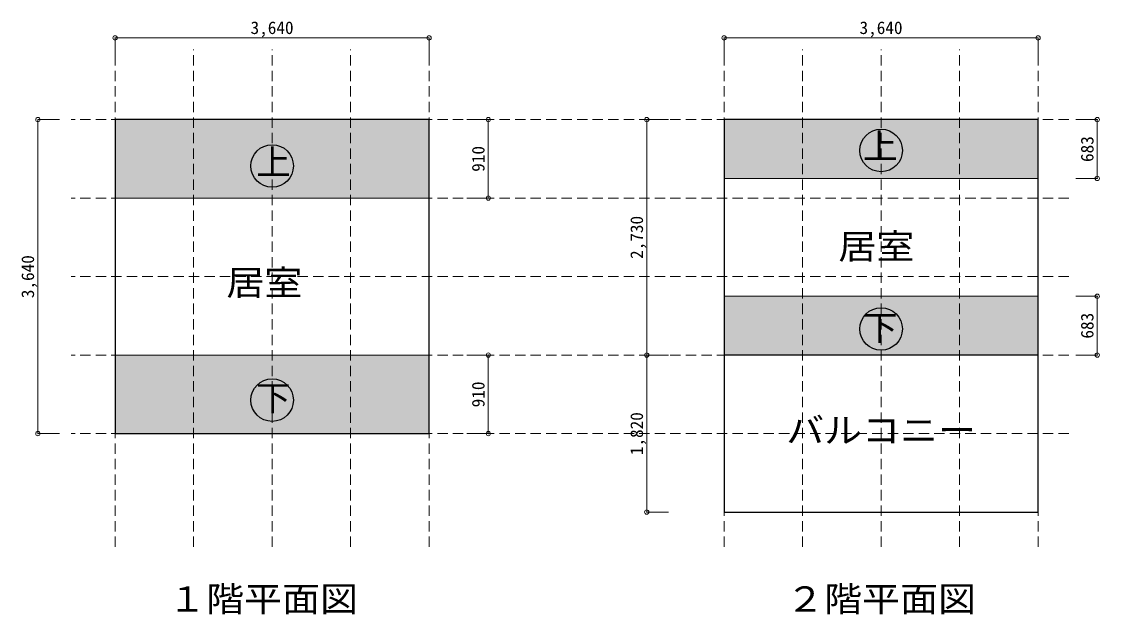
# Model space of a CAD drawing. Units: millimetres at full size, sheet at 1:100. Extents: x -15060 to -2565, y 4351 to 11224.
import ezdxf
from ezdxf.enums import TextEntityAlignment as Align

# ---------------------------------------------------------------- set-up
doc = ezdxf.new("R2010")
doc.units = ezdxf.units.MM
doc.header["$LTSCALE"] = 100
doc.header["$PDMODE"] = 32
doc.header["$PDSIZE"] = 50
doc.linetypes.add('DASHED1', pattern=[1.8, 1.2, -0.6])
doc.layers.add('3-0', color=134, linetype='Continuous', lineweight=9)
doc.layers.add('3-7', color=134, linetype='Continuous', lineweight=15)
doc.styles.add('ＭＳ ゴシック', font='')
doc.styles.get('ＭＳ ゴシック').set_extended_font_data('MS Gothic')

msp = doc.modelspace()

# ---------------------------------------------------------------- linework, layer by layer
at = {"layer": '3-0', "lineweight": 15}
for p, q in [((-13975.2, 11034.8), (-13975.2, 10784.3)), ((-10335.2, 11034.8), (-10335.2, 10784.3)), ((-6916.3, 11034.8), (-6916.3, 10784.3)), ((-3276.3, 11034.8), (-3276.3, 10784.3)), ((-14871, 10086.9), (-14620.4, 10086.9)), ((-9649.1, 10086.9), (-9899.7, 10086.9)), ((-7812.1, 10086.9), (-7561.5, 10086.9)), ((-2590.2, 10086.9), (-2840.8, 10086.9)), ((-2590.2, 9404.4), (-2840.8, 9404.4)), ((-9649.1, 9176.9), (-9899.7, 9176.9)), ((-2590.2, 8039.4), (-2840.8, 8039.4)), ((-9649.1, 7356.9), (-9899.7, 7356.9)), ((-7812.1, 7356.9), (-7561.5, 7356.9)), ((-2590.2, 7356.9), (-2840.8, 7356.9)), ((-14871, 6446.9), (-14620.4, 6446.9)), ((-9649.1, 6446.9), (-9899.7, 6446.9)), ((-7812.1, 5536.9), (-7561.5, 5536.9))]:
    msp.add_line(p, q, dxfattribs=at)
at = {"layer": '3-0', "color": 6, "linetype": 'DASHED1'}
for p, q in [((-13975.2, 5133.3), (-13975.2, 10898.6)), ((-13065.2, 5133.3), (-13065.2, 10898.6)), ((-12155.2, 5133.3), (-12155.2, 10898.6)), ((-11245.2, 5133.3), (-11245.2, 10898.6)), ((-10335.2, 5133.3), (-10335.2, 10898.6)), ((-6916.3, 5133.3), (-6916.3, 10898.6)), ((-6006.3, 5133.3), (-6006.3, 10898.6)), ((-5096.3, 5133.3), (-5096.3, 10898.6)), ((-4186.3, 5133.3), (-4186.3, 10898.6)), ((-3276.3, 5133.3), (-3276.3, 10898.6)), ((-2919.9, 10086.9), (-14485.6, 10086.9)), ((-2919.9, 9176.9), (-14485.6, 9176.9)), ((-2919.9, 8266.9), (-14485.6, 8266.9)), ((-2919.9, 7356.9), (-14485.6, 7356.9)), ((-2919.9, 6446.9), (-14485.6, 6446.9))]:
    msp.add_line(p, q, dxfattribs=at)
at = {"layer": '3-0', "color": 7, "lineweight": 25}
for p, q in [((-3276.3, 10086.9), (-6916.3, 10086.9)), ((-6916.3, 10086.9), (-6916.3, 5536.9)), ((-3276.3, 5536.9), (-3276.3, 10086.9)), ((-3276.3, 7356.9), (-6916.3, 7356.9)), ((-6916.3, 5536.9), (-3276.3, 5536.9))]:
    msp.add_line(p, q, dxfattribs=at)
msp.add_lwpolyline([(-13975.2, 6446.9), (-10335.2, 6446.9), (-10335.2, 10086.9), (-13975.2, 10086.9)], close=True, dxfattribs=at)
at = {"layer": '3-0', "color": 6}
for points in [[(-10335.2, 9176.9), (-13975.2, 9176.9), (-13975.2, 10086.9), (-10335.2, 10086.9)], [(-3276.3, 9404.4), (-6916.3, 9404.4), (-6916.3, 10086.9), (-3276.3, 10086.9)], [(-3276.3, 8039.4), (-6916.3, 8039.4), (-6916.3, 7356.9), (-3276.3, 7356.9)], [(-10335.2, 7356.9), (-13975.2, 7356.9), (-13975.2, 6446.9), (-10335.2, 6446.9)]]:
    msp.add_lwpolyline(points, close=True, dxfattribs=at)
at = {"layer": '3-0', "color": 7, "lineweight": 25}
for centre in [(-5096.3, 9729.3), (-12155.2, 9549.6), (-5096.3, 7659.9), (-12155.2, 6835.6)]:
    msp.add_circle(centre, 246.8, dxfattribs=at)
at = {"layer": '3-0'}
for p in [(-13975.2, 11034.8), (-10335.2, 11034.8), (-6916.3, 11034.8), (-3276.3, 11034.8), (-14871, 10086.9), (-9649.1, 10086.9), (-7812.1, 10086.9), (-2590.2, 10086.9), (-2590.2, 9404.4), (-9649.1, 9176.9), (-2590.2, 8039.4), (-9649.1, 7356.9), (-7812.1, 7356.9), (-2590.2, 7356.9), (-14871, 6446.9), (-9649.1, 6446.9), (-7812.1, 5536.9)]:
    msp.add_point(p, dxfattribs=at)
at = {"layer": '3-0', "color": 9}
for points in [[(-10335.2, 10086.9), (-13975.2, 10086.9), (-10335.2, 9176.9), (-13975.2, 9176.9)], [(-3276.3, 10086.9), (-6916.3, 10086.9), (-3276.3, 9404.4), (-6916.3, 9404.4)], [(-3276.3, 8039.4), (-6916.3, 8039.4), (-3276.3, 7356.9), (-6916.3, 7356.9)], [(-10335.2, 7356.9), (-13975.2, 7356.9), (-10335.2, 6446.9), (-13975.2, 6446.9)]]:
    msp.add_solid(points, dxfattribs=at)
at = {"layer": '3-7'}
for p, q in [((-13975.2, 11034.8), (-10335.2, 11034.8)), ((-6916.3, 11034.8), (-3276.3, 11034.8)), ((-14871, 6446.9), (-14871, 10086.9)), ((-9649.1, 9176.9), (-9649.1, 10086.9)), ((-7812.1, 7356.9), (-7812.1, 10086.9)), ((-2590.2, 9404.4), (-2590.2, 10086.9)), ((-2590.2, 7356.9), (-2590.2, 8039.4)), ((-9649.1, 6446.9), (-9649.1, 7356.9)), ((-7812.1, 5536.9), (-7812.1, 7356.9))]:
    msp.add_line(p, q, dxfattribs=at)

# ---------------------------------------------------------------- texts
at = {"layer": '3-0', "color": 7, "style": 'ＭＳ ゴシック'}
for s, p in [('上', (-5305.2, 9543.9)), ('上', (-12340.6, 9359.6)), ('下', (-5305.2, 7439.5)), ('下', (-12340.6, 6625.3))]:
    msp.add_text(s, height=293.3, dxfattribs=at).set_placement(p, align=Align.BOTTOM_LEFT)
at = {"layer": '3-0', "color": 7, "style": 'ＭＳ ゴシック', "width": 1.1}
for s, p in [('居室', (-5591.2, 8382.8)), ('居室', (-12685, 7963.5)), ('バルコニー', (-6196.3, 6251.4)), ('１階平面図', (-13360, 4294.7)), ('２階平面図', (-6196.3, 4294.7))]:
    msp.add_text(s, height=293.3, dxfattribs=at).set_placement(p, align=Align.BOTTOM_LEFT)
at = {"layer": '3-7', "color": 4, "style": 'ＭＳ ゴシック'}
for p in [(-12405.2, 11034.8), (-5346.3, 11034.8)]:
    msp.add_text('3,640', height=146.6, dxfattribs=at).set_placement(p, align=Align.BOTTOM_LEFT)
for s, p in [('683', (-2590.2, 9595.6)), ('910', (-9649.1, 9481.9)), ('2,730', (-7812.1, 8471.9)), ('3,640', (-14871, 8016.9)), ('683', (-2590.2, 7548.1)), ('910', (-9649.1, 6751.9)), ('1,820', (-7812.1, 6196.9))]:
    msp.add_text(s, height=146.6, rotation=90, dxfattribs=at).set_placement(p, align=Align.BOTTOM_LEFT)

doc.saveas('drawing.dxf')
